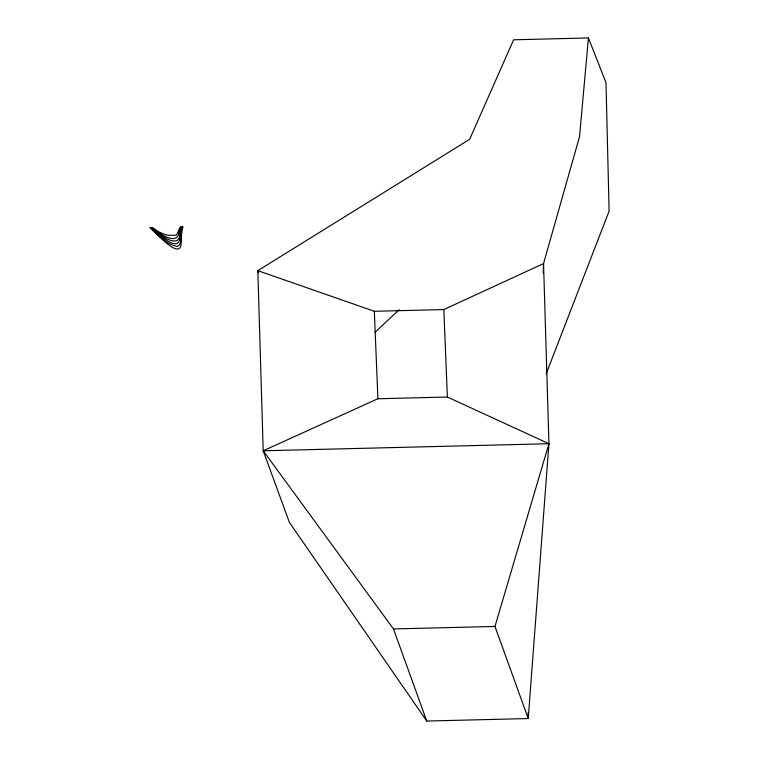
<?xml version="1.0" encoding="UTF-8"?>
<svg xmlns="http://www.w3.org/2000/svg" width="759" height="759" viewBox="0 0 759 759"><rect width="100%" height="100%" fill="white"/><g stroke="black" fill="none" stroke-linecap="round" stroke-linejoin="round"><path stroke-width="1.14" d="M543.178 273.05L543.548 263.591L579.544 136.592L588.424 37.95L513.596 39.8L469.65 139.305L257.823 270.65L263.212 450.78L289.369 522.344L426.757 721.05L528.236 718.545L548.937 443.721L543.548 263.591L443.825 309.568L374.339 311.285L257.823 270.65L258.601 272.87M528.131 712.635L528.236 718.545L494.963 626.441L548.937 443.721L447.383 397.033L377.906 398.75L263.212 450.78L393.485 628.945L426.757 721.05M546.148 373.883L609.107 211.125L606.005 82.703L588.424 37.95M374.946 332.357L399.177 309.71M263.212 450.78L548.937 443.721M393.485 628.945L494.963 626.441M443.825 309.568L447.383 397.033M374.339 311.285L377.906 398.75M181.116 241.694C182.046 263.307 154.2 230.679 149.893 227.615L150.462 227.605C158.394 234.892 166.287 244.635 177.502 246.438C183.697 243.288 178.669 232.358 182.426 226.808L182.995 226.799A133.48 83.642 11.5 0 0 181.581 234.066L181.116 241.694M180.016 237.007C179.105 254.977 155.908 231.675 151.022 227.586L151.591 227.577C157.085 233.497 180.898 251.865 180.063 232.007A140.88 88.272 11.5 0 1 181.287 226.837L181.856 226.827L180.016 237.007M178.868 233.706C175.908 245.897 156.771 232.055 152.161 227.558L159.153 232.045L164.845 234.465A16.1 10.095 11.5 0 0 168.602 235.281L176.287 235.252L178.28 231.58A110.453 69.211 11.5 0 1 179.522 228.279L180.718 226.856L178.868 233.706"/></g></svg>
